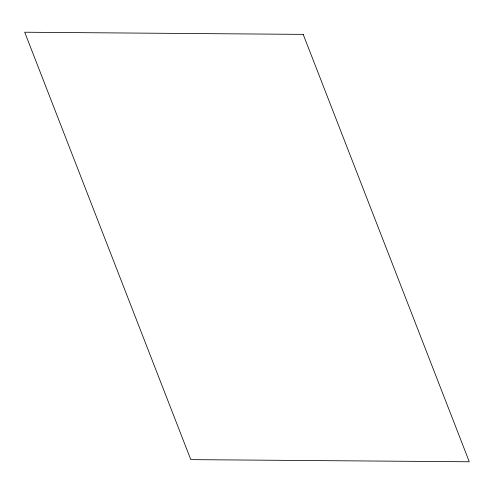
<?xml version="1.0" encoding="UTF-8"?>
<svg xmlns="http://www.w3.org/2000/svg" width="494" height="494" viewBox="0 0 494 494"><rect width="100%" height="100%" fill="white"/><g stroke="black" fill="none" stroke-linecap="round" stroke-linejoin="round"><path stroke-width="0.74" d="M303.199 34.376L24.7 32.227L190.801 459.624L469.3 461.773L303.199 34.376"/></g></svg>
